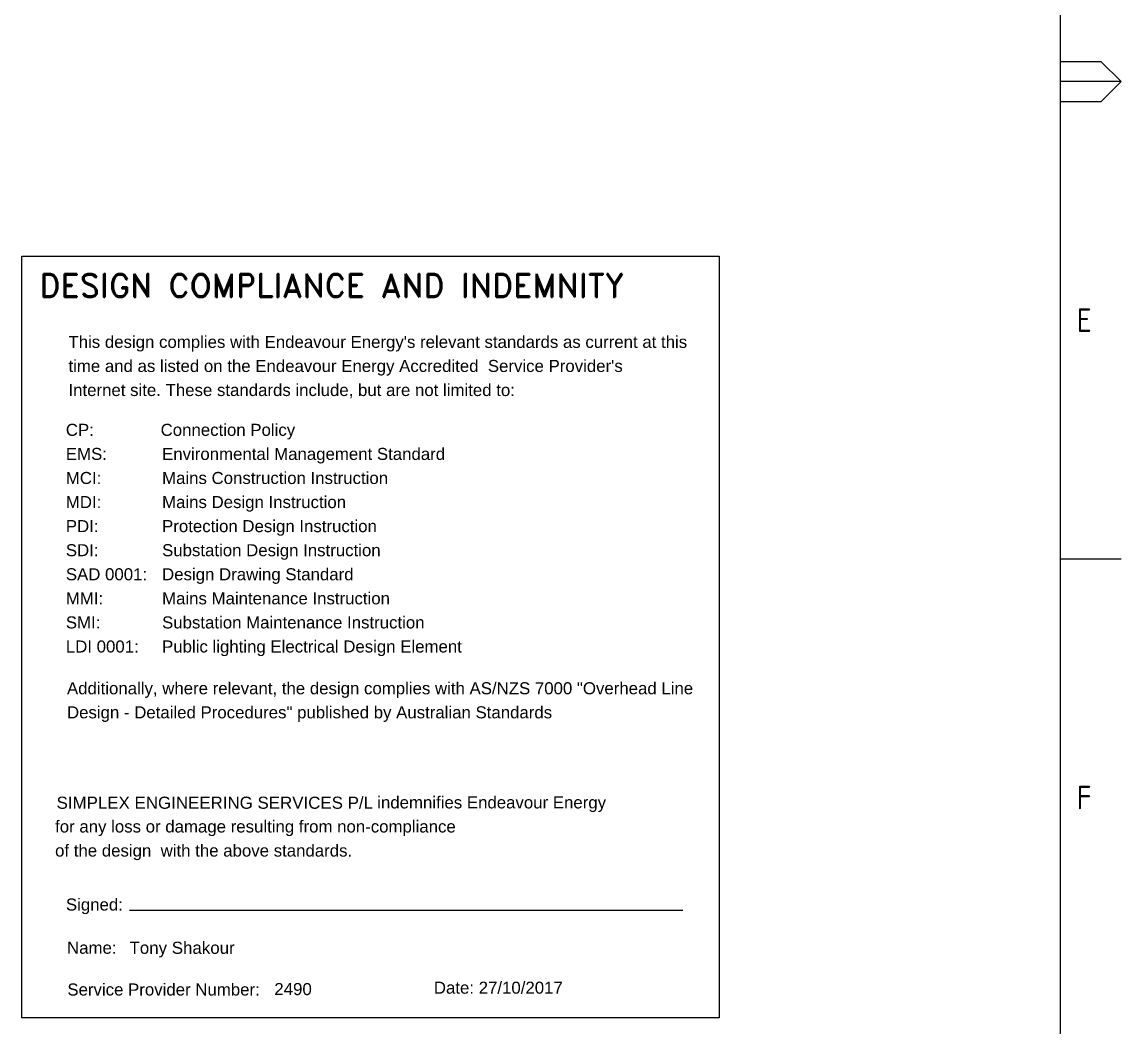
# Paper-space layout 'SHEET 2' of a CAD drawing. Header units: metres, sheet in millimetres. Extents: x -21 to 812, y -3 to 583.
# Drawn here: x 648.9 to 812.4, y 149.3 to 298.8 of the extents above; entities that cross this region are included whole.
import ezdxf
from ezdxf.enums import TextEntityAlignment as Align

# ---------------------------------------------------------------- set-up
doc = ezdxf.new("R2010")
doc.units = ezdxf.units.M
doc.layers.get('0').update_dxf_attribs({"color": 6})
doc.layers.add('Notes', color=7, linetype='Continuous')
doc.layers.add('SupportsUG_SP_EXT', color=7, linetype='Continuous')
doc.styles.add('Elec', font='romand__.ttf')
doc.styles.add('iecISOCP', font='isocp.shx')
doc.styles.get("Standard").update_dxf_attribs({"font": 'arial.ttf'})

# ---------------------------------------------------------------- blocks, each defined once
blk = doc.blocks.new('A1_FRAME_TITLE')
at = {"layer": 'Notes', "linetype": 'Continuous'}
for p, q in [((824, 5.97), (824, 573.97)), ((824, 292.97), (829.99, 292.97)), ((829.99, 292.97), (832.99, 289.97)), ((832.99, 289.97), (823.99, 289.97)), ((832.99, 289.97), (829.99, 286.97)), ((829.99, 286.97), (824, 286.97)), ((823.99, 218.97), (832.99, 218.97))]:
    blk.add_line(p, q, dxfattribs=at)
blk.add_attdef('DRAFT_NUM', (31.17, 23.29), '', height=2.5, rotation=90)
at = {"layer": 'Notes', "style": 'iecISOCP'}
for s, p in [('E', (827.5, 254.47)), ('F', (827.5, 183.47))]:
    blk.add_text(s, height=3.5, dxfattribs=at).set_placement(p, align=Align.MIDDLE_CENTER)
at = {"layer": 'Notes', "style": 'iecISOCP', "flags": 8}
blk.add_attdef('VERSION_NO', text='', height=2.5, rotation=90, dxfattribs=at).set_placement((302.5, 43.81), align=Align.MIDDLE_CENTER)
at = {"layer": 'Notes', "style": 'iecISOCP'}
for tag, p in [('CAP_NO', (512.82, 43.46)), ('IE_NUM', (512.68, 37.81)), ('REF_No_1', (335.46, 31.95)), ('REF_1', (362.46, 31.95)), ('GEN_WO', (441.93, 31.41)), ('HV_SWITCH', (513.1, 31.81)), ('REF_No_2', (335.46, 25.95)), ('REF_2', (362.46, 25.95)), ('OH_WO', (441.93, 25.46)), ('UBD_REF', (512.68, 25.47)), ('REF_No_3', (335.46, 19.95)), ('REF_3', (362.46, 19.95)), ('UG_WO', (441.93, 19.7)), ('GIS_MAP_No', (512.68, 19.69)), ('REF_No_4', (335.46, 13.95)), ('REF_4', (362.46, 13.95)), ('SUB_WO', (441.93, 13.46)), ('HV_OP_DIAG', (512.96, 13.84)), ('LGA', (512.58, 7.42)), ('ExportID', (9.08, 2.39))]:
    blk.add_attdef(tag, p, '', height=2.5, dxfattribs=at)
for tag, height, p in [('T1', 3.5, (684.21, 39.47)), ('T2', 3.5, (684.21, 34.35)), ('scale', 2.5, (567.59, 33.27)), ('T3', 3.5, (684.21, 28.92)), ('DRAWN', 2.5, (567.59, 25.37)), ('T4', 3.5, (684.21, 23.66)), ('T5', 3.5, (684.21, 18.23)), ('REV', 5, (819.69, 17.1)), ('DATE', 2.5, (567.59, 16.88)), ('T6', 3.5, (684.21, 12.97)), ('DESIGN', 2.5, (605.25, 9.15)), ('CHD', 2.5, (567.59, 8.88))]:
    blk.add_attdef(tag, text='', height=height, dxfattribs=at).set_placement(p, align=Align.CENTER)
blk.add_attdef('NUM', text='', height=7, dxfattribs=at).set_placement((792, 20.12), align=Align.MIDDLE_CENTER)
for tag, p in [('NS', (790.35, 8.12)), ('SHTS', (805.05, 8.12))]:
    blk.add_attdef(tag, text='', height=2.5, dxfattribs=at).set_placement(p, align=Align.MIDDLE)
at = {"layer": 'Notes', "style": 'iecISOCP', "flags": 1}
for tag, p in [('ProjectType', (14.17, -26.8)), ('ProjectNumber', (23.56, -26.82)), ('DrawingNumber', (35.51, -26.8)), ('ProjectDescription', (47.56, -26.83)), ('ExportDate', (60.28, -26.79)), ('ExportUserName', (69.15, -26.8)), ('DesignerCompanyName', (81.48, -26.79)), ('ExportAreaOfInterest', (97.1, -26.81)), ('GIS_SUCCESS', (112, -26.78)), ('CAD_SUCCESS', (121.79, -26.78)), ('DEPOTCODE', (132.11, -26.88)), ('ExportCategories', (140.08, -26.8)), ('Comments', (154.38, -26.88))]:
    blk.add_attdef(tag, p, '', height=1, dxfattribs=at)
blk = doc.blocks.new('NOTE_DESIGN-COMPLIANCE')
blk.add_line((16, 16.01), (98.33, 16.01))
blk.add_lwpolyline([(0, 113.3), (103.74, 113.3), (103.74, 0), (0, 0)], close=True)
at = {"color": 7, "lineweight": -3, "style": 'Elec'}
blk.add_text('DESIGN COMPLIANCE AND INDEMNITY', height=3.5, dxfattribs=at).set_placement((2.6, 106.13), align=Align.BOTTOM_LEFT)
at = {"color": 7, "lineweight": -3}
for s, p in [('Signed:', (6.54, 17.75)), ('Name:', (6.71, 11.32)), ('Service Provider Number:', (6.76, 5.11)), ('Date: 27/10/2017 ', (61.29, 5.38))]:
    blk.add_text(s, height=1.79, dxfattribs=at).set_placement(p, align=Align.TOP_LEFT)
at = {"color": 7, "lineweight": -3, "char_height": 1.79, "line_spacing_factor": 1.2}
for s, insert, attachment_point in [("This design complies with Endeavour Energy's relevant standards as current at this \\Ptime and as listed on the Endeavour Energy Accredited  Service Provider's\\PInternet site. These standards include, but are not limited to:", (6.92, 92.16), 7), ('CP:^I          Connection Policy\\PEMS:^I^IEnvironmental Management Standard\\PMCI:^I^IMains Construction Instruction\\PMDI:^I^IMains Design Instruction\\PPDI:^I^IProtection Design Instruction\\PSDI:^I^ISubstation Design Instruction\\PSAD 0001:^IDesign Drawing Standard\\PMMI:^I^IMains Maintenance Instruction\\PSMI:^I^ISubstation Maintenance Instruction\\PLDI 0001:^IPublic lighting Electrical Design Element ', (6.53, 88.36), 1), ('\\PAdditionally, where relevant, the design complies with AS/NZS 7000 "Overhead Line\\PDesign - Detailed Procedures" published by Australian Standards', (6.7, 53.5), 1), ('                                                                     indemnifies Endeavour Energy \\Pfor any loss or damage resulting from non-compliance \\Pof the design  with the above standards.', (4.93, 32.94), 1)]:
    blk.add_mtext(s, dxfattribs=dict(at, insert=insert, attachment_point=attachment_point))
at = {"ltscale": 0.5}
for tag, p in [('COMPANYNAME', (5.15, 31.1)), ('NAME', (16, 9.52)), ('SPN', (37.54, 3.38))]:
    blk.add_attdef(tag, p, '', height=1.8, dxfattribs=at)

psp = doc.layouts.new('SHEET 2')

# ---------------------------------------------------------------- block references
at = {"layer": 'Notes', "color": 7}
psp.add_blockref('NOTE_DESIGN-COMPLIANCE', (648.9, 150.7), dxfattribs=at).add_auto_attribs({'COMPANYNAME': 'SIMPLEX ENGINEERING SERVICES P/L', 'NAME': 'Tony Shakour', 'SPN': '2490'})
at = {"layer": 'SupportsUG_SP_EXT'}
psp.add_blockref('A1_FRAME_TITLE', (-20.55, 0), dxfattribs=at)

doc.saveas('drawing.dxf')
